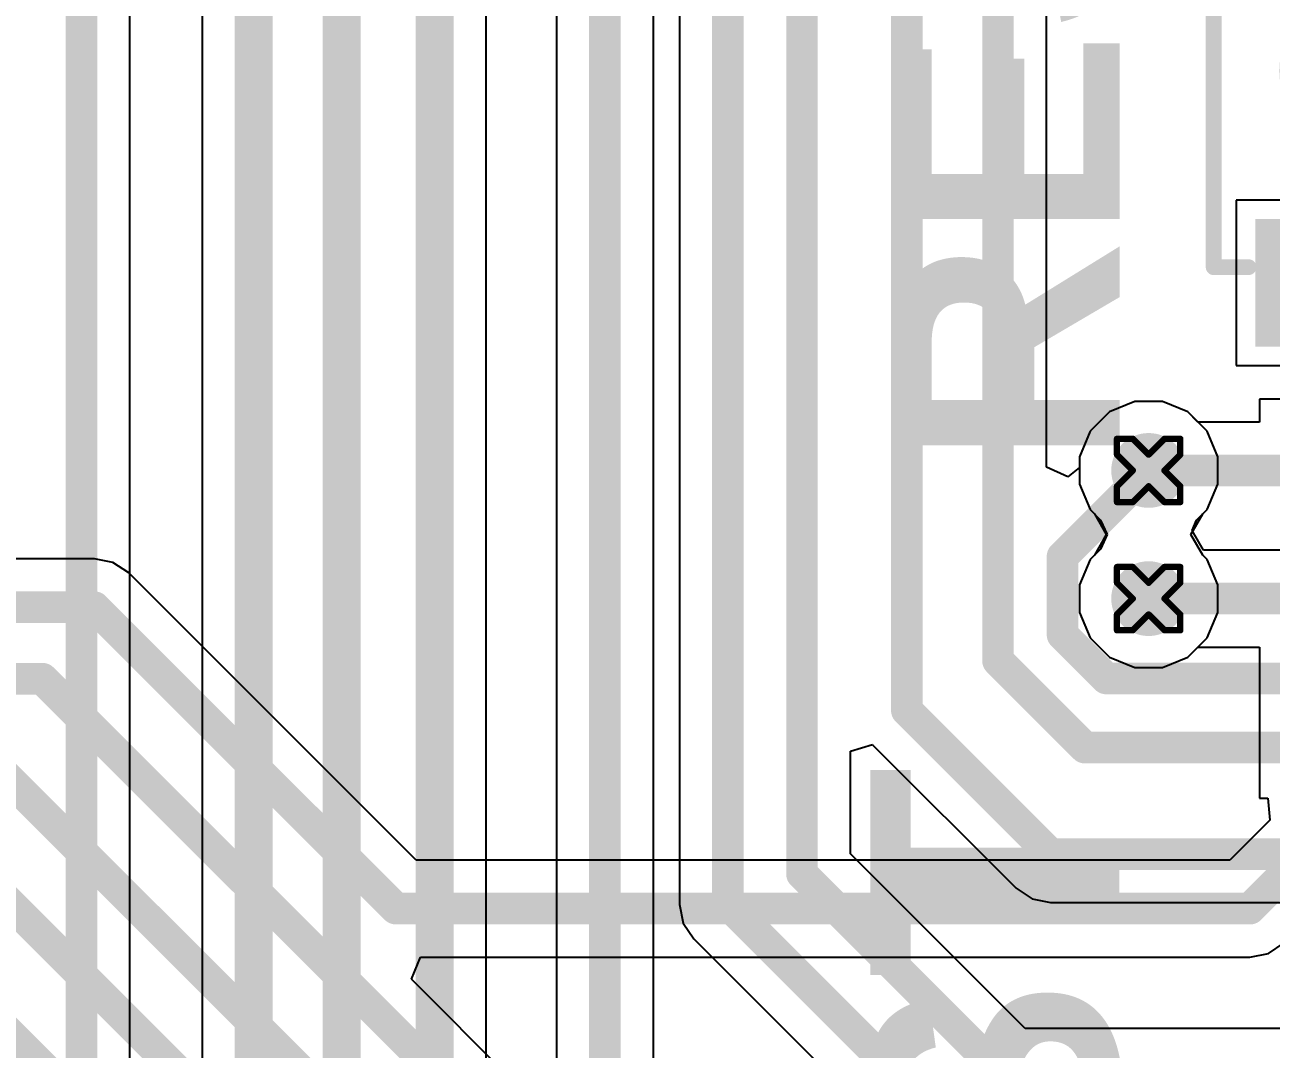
# Model space of a CAD drawing. Header units: inches. Extents: x -11 to 5379, y 0 to 5429.
# Drawn here: x 118.48 to 128.48, y 40.43 to 48.65 of the extents above; entities that cross this region are included whole.
import ezdxf

# ---------------------------------------------------------------- set-up
doc = ezdxf.new("R2010")
doc.units = ezdxf.units.IN
for name, color, linetype in [('Bottom Layer', 5, 'Continuous'), ('Drill Drawing', 1, 'Continuous'), ('GND', 16, 'Continuous'), ('PWR', 76, 'Continuous'), ('Top Layer', 1, 'Continuous'), ('Top Overlay', 2, 'Continuous'), ('Top Paste', 8, 'Continuous'), ('Top Solder', 216, 'Continuous'), ('Via Holes', 16, 'Continuous')]:
    doc.layers.add(name, color=color, linetype=linetype)
doc.styles.add('Arial_Bold', font='', dxfattribs={"height": 0.2})
doc.styles.get('Arial_Bold').set_extended_font_data('Arial', bold=True)

# ---------------------------------------------------------------- blocks, each defined once
blk = doc.blocks.new('B3U_1000P_188')
at = {"layer": 'Top Layer'}
for points in [[(-2.11, 0.86), (-1.29, 0.86), (-1.29, -0.86), (-2.11, -0.86)], [(1.29, 0.86), (2.11, 0.86), (2.11, -0.86), (1.29, -0.86)]]:
    blk.add_hatch(color=1, dxfattribs=at).paths.add_polyline_path(points)
at = {"layer": 'Top Paste'}
for points in [[(-2.11, 0.86), (-1.29, 0.86), (-1.29, -0.86), (-2.11, -0.86)], [(1.29, 0.86), (2.11, 0.86), (2.11, -0.86), (1.29, -0.86)]]:
    blk.add_hatch(color=8, dxfattribs=at).paths.add_polyline_path(points)
at = {"layer": 'Top Solder'}
for points in [[(-2.2116, 0.9616), (-1.1884, 0.9616), (-1.1884, -0.9616), (-2.2116, -0.9616)], [(1.1884, 0.9616), (2.2116, 0.9616), (2.2116, -0.9616), (1.1884, -0.9616)]]:
    blk.add_hatch(color=216, dxfattribs=at).paths.add_polyline_path(points)
at = {"layer": 'Top Overlay'}
for points in [[(-1.5748, 1.2954, 0.127, 0.127, 0), (-1.5748, 1.016, 0.127, 0.127, 0)], [(-1.5748, 1.2954, 0.127, 0.127, 0), (1.5748, 1.2954, 0.127, 0.127, 0)], [(1.5748, 1.2954, 0.127, 0.127, 0), (1.5748, 1.016, 0.127, 0.127, 0)], [(-1.5748, -1.016, 0.127, 0.127, 0), (-1.5748, -1.2954, 0.127, 0.127, 0)], [(1.5748, -1.016, 0.127, 0.127, 0), (1.5748, -1.2954, 0.127, 0.127, 0)], [(-1.5748, -1.2954, 0.127, 0.127, 0), (1.5748, -1.2954, 0.127, 0.127, 0)]]:
    blk.add_lwpolyline(points, format="xyseb", dxfattribs=at)
for points in [[(-1.6065, 1.2954, 0.0635, 0.0635, 1), (-1.5431, 1.2954, 0.0635, 0.0635, 1)], [(-1.6065, 1.2954, 0.0635, 0.0635, 1), (-1.5431, 1.2954, 0.0635, 0.0635, 1)], [(1.5431, 1.2954, 0.0635, 0.0635, 1), (1.6066, 1.2954, 0.0635, 0.0635, 1)], [(1.5431, 1.2954, 0.0635, 0.0635, 1), (1.6066, 1.2954, 0.0635, 0.0635, 1)], [(-1.6065, 1.016, 0.0635, 0.0635, 1), (-1.5431, 1.016, 0.0635, 0.0635, 1)], [(1.5431, 1.016, 0.0635, 0.0635, 1), (1.6066, 1.016, 0.0635, 0.0635, 1)], [(0.6411, 0, 0.254, 0.254, 1), (-0.6411, 0, 0.254, 0.254, 1)], [(-0.7046, 0, 0.127, 0.127, 1), (-0.5776, 0, 0.127, 0.127, 1)], [(0.5776, 0, 0.127, 0.127, 1), (0.7046, 0, 0.127, 0.127, 1)], [(-1.6065, -1.016, 0.0635, 0.0635, 1), (-1.5431, -1.016, 0.0635, 0.0635, 1)], [(1.5431, -1.016, 0.0635, 0.0635, 1), (1.6066, -1.016, 0.0635, 0.0635, 1)], [(-1.6065, -1.2954, 0.0635, 0.0635, 1), (-1.5431, -1.2954, 0.0635, 0.0635, 1)], [(-1.6065, -1.2954, 0.0635, 0.0635, 1), (-1.5431, -1.2954, 0.0635, 0.0635, 1)], [(1.5431, -1.2954, 0.0635, 0.0635, 1), (1.6066, -1.2954, 0.0635, 0.0635, 1)], [(1.5431, -1.2954, 0.0635, 0.0635, 1), (1.6066, -1.2954, 0.0635, 0.0635, 1)]]:
    blk.add_lwpolyline(points, format="xyseb", close=True, dxfattribs=at)

msp = doc.modelspace()

# ---------------------------------------------------------------- hatches: boundary and pattern name
at = {"layer": 'Bottom Layer'}
h = msp.add_hatch(color=5, dxfattribs=at)
edge = h.paths.add_edge_path()
edge.add_arc((127.4938, 45.0742), 0.3, 0, 360)
h = msp.add_hatch(color=5, dxfattribs=at)
edge = h.paths.add_edge_path()
edge.add_arc((127.4938, 44.0455), 0.3, 0, 360)
at = {"layer": 'GND'}
h = msp.add_hatch(color=16, dxfattribs=at)
edge = h.paths.add_edge_path()
edge.add_arc((127.4938, 45.0742), 0.3, 0, 360)
h = msp.add_hatch(color=16, dxfattribs=at)
edge = h.paths.add_edge_path()
edge.add_arc((127.4938, 44.0455), 0.3, 0, 360)
at = {"layer": 'PWR'}
h = msp.add_hatch(color=76, dxfattribs=at)
edge = h.paths.add_edge_path()
edge.add_arc((127.4938, 45.0742), 0.3, 0, 360)
h = msp.add_hatch(color=76, dxfattribs=at)
edge = h.paths.add_edge_path()
edge.add_arc((127.4938, 44.0455), 0.3, 0, 360)
at = {"layer": 'Top Layer'}
h = msp.add_hatch(color=1, dxfattribs=at)
edge = h.paths.add_edge_path()
edge.add_arc((127.4938, 45.0742), 0.3, 0, 360)
h = msp.add_hatch(color=1, dxfattribs=at)
edge = h.paths.add_edge_path()
edge.add_arc((127.4938, 44.0455), 0.3, 0, 360)
at = {"layer": 'Via Holes'}
h = msp.add_hatch(color=7, dxfattribs=at)
edge = h.paths.add_edge_path()
edge.add_arc((127.4938, 45.0742), 0.15, 0, 360)
h = msp.add_hatch(color=7, dxfattribs=at)
edge = h.paths.add_edge_path()
edge.add_arc((127.4938, 44.0455), 0.15, 0, 360)

# ---------------------------------------------------------------- linework, layer by layer
at = {"layer": 'Bottom Layer'}
for p, q in [((123.7303, 55.3238), (123.7303, 41.5909)), ((123.5202, 34.8975), (123.5202, 54.968)), ((122.7432, 51.9082), (122.7432, 34.7366)), ((122.1791, 34.4082), (122.1791, 50.2989)), ((126.6736, 45.1004), (126.6736, 50.1843)), ((119.3191, 30.0059), (119.3191, 49.3304)), ((119.9001, 49.0172), (119.9001, 33.5265)), ((127.3836, 45.6282), (127.18, 45.5438)), ((127.604, 45.6282), (127.3836, 45.6282)), ((127.8076, 45.5438), (127.604, 45.6282)), ((127.18, 45.5438), (127.0241, 45.388)), ((127.9635, 45.388), (127.8076, 45.5438)), ((127.0241, 45.388), (126.9398, 45.1844)), ((128.0478, 45.1844), (127.9635, 45.388)), ((126.8465, 45.0238), (126.6736, 45.1004)), ((126.9398, 45.0981), (126.8465, 45.0238)), ((126.9398, 45.1844), (126.9398, 45.0981)), ((128.0478, 44.964), (128.0478, 45.1844)), ((127.9635, 44.7604), (128.0478, 44.964)), ((127.8791, 44.676), (127.9635, 44.7604)), ((127.8419, 44.5923), (127.8791, 44.676)), ((127.9335, 44.434), (127.8419, 44.5923)), ((135.3168, 44.434), (127.9335, 44.434)), ((125.101, 42.8206), (125.2788, 42.8745)), ((125.101, 41.9978), (125.101, 42.8206)), ((125.2788, 42.8745), (125.2795, 42.8735)), ((125.2795, 42.8735), (126.432, 41.721)), ((126.5021, 40.5967), (125.101, 41.9978)), ((126.432, 41.721), (126.558, 41.6368)), ((126.558, 41.6368), (126.7067, 41.6072)), ((126.7067, 41.6072), (136.1657, 41.6072)), ((123.7303, 41.5909), (123.7598, 41.4422)), ((123.7598, 41.4422), (123.844, 41.3162)), ((123.844, 41.3162), (125.7347, 39.4255)), ((137.3902, 40.5967), (126.5021, 40.5967))]:
    msp.add_line(p, q, dxfattribs=at)
for points in [[(125.5542, 43.1482, 0.254, 0.254, 0), (125.5542, 58.418, 0.254, 0.254, 0)], [(124.7126, 41.8369, 0.254, 0.254, 0), (124.7126, 55.7307, 0.254, 0.254, 0)], [(124.1187, 41.5909, 0.254, 0.254, 0), (124.1187, 55.4847, 0.254, 0.254, 0)], [(123.1317, 34.7366, 0.254, 0.254, 0), (123.1317, 54.968, 0.254, 0.254, 0)], [(118.9306, 29.845, 0.254, 0.254, 0), (118.9306, 51.4173, 0.254, 0.254, 0)], [(121.7647, 34.2365, 0.3048, 0.3048, 0), (121.7647, 50.2989, 0.3048, 0.3048, 0)], [(126.2852, 43.5477, 0.254, 0.254, 0), (126.2852, 50.3452, 0.254, 0.254, 0)], [(121.0192, 33.9312, 0.3048, 0.3048, 0), (121.0192, 49.9701, 0.3048, 0.3048, 0)], [(120.3145, 33.5265, 0.3048, 0.3048, 0), (120.3145, 49.3864, 0.3048, 0.3048, 0)], [(126.8032, 44.3836, 0.254, 0.254, 0), (127.4938, 45.0742, 0.254, 0.254, 0)], [(126.8032, 43.7561, 0.254, 0.254, 0), (126.8032, 44.3836, 0.254, 0.254, 0)], [(127.4938, 44.0455, 0.254, 0.254, 0), (135.4777, 44.0455, 0.254, 0.254, 0)], [(126.8032, 43.7561, 0.254, 0.254, 0), (127.155, 43.4044, 0.254, 0.254, 0)], [(126.2852, 43.5477, 0.254, 0.254, 0), (126.983, 42.8498, 0.254, 0.254, 0)], [(127.155, 43.4044, 0.254, 0.254, 0), (135.6158, 43.4044, 0.254, 0.254, 0)], [(125.5542, 43.1482, 0.254, 0.254, 0), (126.7067, 41.9957, 0.254, 0.254, 0)], [(126.983, 42.8498, 0.254, 0.254, 0), (135.8368, 42.8498, 0.254, 0.254, 0)], [(126.7067, 41.9957, 0.254, 0.254, 0), (136.1657, 41.9957, 0.254, 0.254, 0)], [(124.7126, 41.8369, 0.254, 0.254, 0), (126.3412, 40.2082, 0.254, 0.254, 0)], [(124.1187, 41.5909, 0.254, 0.254, 0), (126.0094, 39.7002, 0.254, 0.254, 0)]]:
    msp.add_lwpolyline(points, format="xyseb", dxfattribs=at)
for points in [[(127.4303, 45.0742, 0.127, 0.127, 1), (127.5573, 45.0742, 0.127, 0.127, 1)], [(126.7397, 44.3836, 0.127, 0.127, 1), (126.8667, 44.3836, 0.127, 0.127, 1)], [(126.7397, 44.3836, 0.127, 0.127, 1), (126.8667, 44.3836, 0.127, 0.127, 1)], [(127.4303, 44.0455, 0.127, 0.127, 1), (127.5573, 44.0455, 0.127, 0.127, 1)], [(126.7397, 43.7561, 0.127, 0.127, 1), (126.8667, 43.7561, 0.127, 0.127, 1)], [(126.7397, 43.7561, 0.127, 0.127, 1), (126.8667, 43.7561, 0.127, 0.127, 1)], [(126.2217, 43.5477, 0.127, 0.127, 1), (126.3487, 43.5477, 0.127, 0.127, 1)], [(126.2217, 43.5477, 0.127, 0.127, 1), (126.3487, 43.5477, 0.127, 0.127, 1)], [(127.0915, 43.4044, 0.127, 0.127, 1), (127.2185, 43.4044, 0.127, 0.127, 1)], [(127.0915, 43.4044, 0.127, 0.127, 1), (127.2185, 43.4044, 0.127, 0.127, 1)], [(125.4907, 43.1482, 0.127, 0.127, 1), (125.6177, 43.1482, 0.127, 0.127, 1)], [(125.4907, 43.1482, 0.127, 0.127, 1), (125.6177, 43.1482, 0.127, 0.127, 1)], [(126.9195, 42.8498, 0.127, 0.127, 1), (127.0465, 42.8498, 0.127, 0.127, 1)], [(126.9195, 42.8498, 0.127, 0.127, 1), (127.0465, 42.8498, 0.127, 0.127, 1)], [(126.6432, 41.9957, 0.127, 0.127, 1), (126.7702, 41.9957, 0.127, 0.127, 1)], [(126.6432, 41.9957, 0.127, 0.127, 1), (126.7702, 41.9957, 0.127, 0.127, 1)], [(124.6491, 41.8369, 0.127, 0.127, 1), (124.7761, 41.8369, 0.127, 0.127, 1)], [(124.6491, 41.8369, 0.127, 0.127, 1), (124.7761, 41.8369, 0.127, 0.127, 1)], [(124.0552, 41.5909, 0.127, 0.127, 1), (124.1822, 41.5909, 0.127, 0.127, 1)], [(124.0552, 41.5909, 0.127, 0.127, 1), (124.1822, 41.5909, 0.127, 0.127, 1)]]:
    msp.add_lwpolyline(points, format="xyseb", close=True, dxfattribs=at)
at = {"layer": 'Drill Drawing'}
for points in [[(127.2398, 45.2012, 0.0508, 0.0508, 0), (127.2398, 45.3282, 0.0508, 0.0508, 0)], [(127.2398, 45.3282, 0.0508, 0.0508, 0), (127.3668, 45.3282, 0.0508, 0.0508, 0)], [(127.3668, 45.3282, 0.0508, 0.0508, 0), (127.4938, 45.2012, 0.0508, 0.0508, 0)], [(127.4938, 45.2012, 0.0508, 0.0508, 0), (127.6208, 45.3282, 0.0508, 0.0508, 0)], [(127.6208, 45.3282, 0.0508, 0.0508, 0), (127.7478, 45.3282, 0.0508, 0.0508, 0)], [(127.7478, 45.2012, 0.0508, 0.0508, 0), (127.7478, 45.3282, 0.0508, 0.0508, 0)], [(127.2398, 45.2012, 0.0508, 0.0508, 0), (127.3668, 45.0742, 0.0508, 0.0508, 0)], [(127.6208, 45.0742, 0.0508, 0.0508, 0), (127.7478, 45.2012, 0.0508, 0.0508, 0)], [(127.2398, 44.9472, 0.0508, 0.0508, 0), (127.3668, 45.0742, 0.0508, 0.0508, 0)], [(127.6208, 45.0742, 0.0508, 0.0508, 0), (127.7478, 44.9472, 0.0508, 0.0508, 0)], [(127.2398, 44.8202, 0.0508, 0.0508, 0), (127.2398, 44.9472, 0.0508, 0.0508, 0)], [(127.3668, 44.8202, 0.0508, 0.0508, 0), (127.4938, 44.9472, 0.0508, 0.0508, 0)], [(127.4938, 44.9472, 0.0508, 0.0508, 0), (127.6208, 44.8202, 0.0508, 0.0508, 0)], [(127.7478, 44.8202, 0.0508, 0.0508, 0), (127.7478, 44.9472, 0.0508, 0.0508, 0)], [(127.2398, 44.8202, 0.0508, 0.0508, 0), (127.3668, 44.8202, 0.0508, 0.0508, 0)], [(127.6208, 44.8202, 0.0508, 0.0508, 0), (127.7478, 44.8202, 0.0508, 0.0508, 0)], [(127.2398, 44.1725, 0.0508, 0.0508, 0), (127.2398, 44.2995, 0.0508, 0.0508, 0)], [(127.2398, 44.2995, 0.0508, 0.0508, 0), (127.3668, 44.2995, 0.0508, 0.0508, 0)], [(127.3668, 44.2995, 0.0508, 0.0508, 0), (127.4938, 44.1725, 0.0508, 0.0508, 0)], [(127.4938, 44.1725, 0.0508, 0.0508, 0), (127.6208, 44.2995, 0.0508, 0.0508, 0)], [(127.6208, 44.2995, 0.0508, 0.0508, 0), (127.7478, 44.2995, 0.0508, 0.0508, 0)], [(127.7478, 44.1725, 0.0508, 0.0508, 0), (127.7478, 44.2995, 0.0508, 0.0508, 0)], [(127.2398, 44.1725, 0.0508, 0.0508, 0), (127.3668, 44.0455, 0.0508, 0.0508, 0)], [(127.6208, 44.0455, 0.0508, 0.0508, 0), (127.7478, 44.1725, 0.0508, 0.0508, 0)], [(127.2398, 43.9185, 0.0508, 0.0508, 0), (127.3668, 44.0455, 0.0508, 0.0508, 0)], [(127.6208, 44.0455, 0.0508, 0.0508, 0), (127.7478, 43.9185, 0.0508, 0.0508, 0)], [(127.2398, 43.7915, 0.0508, 0.0508, 0), (127.2398, 43.9185, 0.0508, 0.0508, 0)], [(127.3668, 43.7915, 0.0508, 0.0508, 0), (127.4938, 43.9185, 0.0508, 0.0508, 0)], [(127.4938, 43.9185, 0.0508, 0.0508, 0), (127.6208, 43.7915, 0.0508, 0.0508, 0)], [(127.7478, 43.7915, 0.0508, 0.0508, 0), (127.7478, 43.9185, 0.0508, 0.0508, 0)], [(127.2398, 43.7915, 0.0508, 0.0508, 0), (127.3668, 43.7915, 0.0508, 0.0508, 0)], [(127.6208, 43.7915, 0.0508, 0.0508, 0), (127.7478, 43.7915, 0.0508, 0.0508, 0)]]:
    msp.add_lwpolyline(points, format="xyseb", dxfattribs=at)
for points in [[(127.2271, 45.3282, 0.0254, 0.0254, 1), (127.2525, 45.3282, 0.0254, 0.0254, 1)], [(127.2271, 45.3282, 0.0254, 0.0254, 1), (127.2525, 45.3282, 0.0254, 0.0254, 1)], [(127.3541, 45.3282, 0.0254, 0.0254, 1), (127.3795, 45.3282, 0.0254, 0.0254, 1)], [(127.3541, 45.3282, 0.0254, 0.0254, 1), (127.3795, 45.3282, 0.0254, 0.0254, 1)], [(127.6081, 45.3282, 0.0254, 0.0254, 1), (127.6335, 45.3282, 0.0254, 0.0254, 1)], [(127.6081, 45.3282, 0.0254, 0.0254, 1), (127.6335, 45.3282, 0.0254, 0.0254, 1)], [(127.7351, 45.3282, 0.0254, 0.0254, 1), (127.7605, 45.3282, 0.0254, 0.0254, 1)], [(127.7351, 45.3282, 0.0254, 0.0254, 1), (127.7605, 45.3282, 0.0254, 0.0254, 1)], [(127.2271, 45.2012, 0.0254, 0.0254, 1), (127.2525, 45.2012, 0.0254, 0.0254, 1)], [(127.2271, 45.2012, 0.0254, 0.0254, 1), (127.2525, 45.2012, 0.0254, 0.0254, 1)], [(127.4811, 45.2012, 0.0254, 0.0254, 1), (127.5065, 45.2012, 0.0254, 0.0254, 1)], [(127.4811, 45.2012, 0.0254, 0.0254, 1), (127.5065, 45.2012, 0.0254, 0.0254, 1)], [(127.7351, 45.2012, 0.0254, 0.0254, 1), (127.7605, 45.2012, 0.0254, 0.0254, 1)], [(127.7351, 45.2012, 0.0254, 0.0254, 1), (127.7605, 45.2012, 0.0254, 0.0254, 1)], [(127.3541, 45.0742, 0.0254, 0.0254, 1), (127.3795, 45.0742, 0.0254, 0.0254, 1)], [(127.3541, 45.0742, 0.0254, 0.0254, 1), (127.3795, 45.0742, 0.0254, 0.0254, 1)], [(127.6081, 45.0742, 0.0254, 0.0254, 1), (127.6335, 45.0742, 0.0254, 0.0254, 1)], [(127.6081, 45.0742, 0.0254, 0.0254, 1), (127.6335, 45.0742, 0.0254, 0.0254, 1)], [(127.2271, 44.9472, 0.0254, 0.0254, 1), (127.2525, 44.9472, 0.0254, 0.0254, 1)], [(127.2271, 44.9472, 0.0254, 0.0254, 1), (127.2525, 44.9472, 0.0254, 0.0254, 1)], [(127.4811, 44.9472, 0.0254, 0.0254, 1), (127.5065, 44.9472, 0.0254, 0.0254, 1)], [(127.4811, 44.9472, 0.0254, 0.0254, 1), (127.5065, 44.9472, 0.0254, 0.0254, 1)], [(127.7351, 44.9472, 0.0254, 0.0254, 1), (127.7605, 44.9472, 0.0254, 0.0254, 1)], [(127.7351, 44.9472, 0.0254, 0.0254, 1), (127.7605, 44.9472, 0.0254, 0.0254, 1)], [(127.2271, 44.8202, 0.0254, 0.0254, 1), (127.2525, 44.8202, 0.0254, 0.0254, 1)], [(127.2271, 44.8202, 0.0254, 0.0254, 1), (127.2525, 44.8202, 0.0254, 0.0254, 1)], [(127.3541, 44.8202, 0.0254, 0.0254, 1), (127.3795, 44.8202, 0.0254, 0.0254, 1)], [(127.3541, 44.8202, 0.0254, 0.0254, 1), (127.3795, 44.8202, 0.0254, 0.0254, 1)], [(127.6081, 44.8202, 0.0254, 0.0254, 1), (127.6335, 44.8202, 0.0254, 0.0254, 1)], [(127.6081, 44.8202, 0.0254, 0.0254, 1), (127.6335, 44.8202, 0.0254, 0.0254, 1)], [(127.7351, 44.8202, 0.0254, 0.0254, 1), (127.7605, 44.8202, 0.0254, 0.0254, 1)], [(127.7351, 44.8202, 0.0254, 0.0254, 1), (127.7605, 44.8202, 0.0254, 0.0254, 1)], [(127.2271, 44.2995, 0.0254, 0.0254, 1), (127.2525, 44.2995, 0.0254, 0.0254, 1)], [(127.2271, 44.2995, 0.0254, 0.0254, 1), (127.2525, 44.2995, 0.0254, 0.0254, 1)], [(127.3541, 44.2995, 0.0254, 0.0254, 1), (127.3795, 44.2995, 0.0254, 0.0254, 1)], [(127.3541, 44.2995, 0.0254, 0.0254, 1), (127.3795, 44.2995, 0.0254, 0.0254, 1)], [(127.6081, 44.2995, 0.0254, 0.0254, 1), (127.6335, 44.2995, 0.0254, 0.0254, 1)], [(127.6081, 44.2995, 0.0254, 0.0254, 1), (127.6335, 44.2995, 0.0254, 0.0254, 1)], [(127.7351, 44.2995, 0.0254, 0.0254, 1), (127.7605, 44.2995, 0.0254, 0.0254, 1)], [(127.7351, 44.2995, 0.0254, 0.0254, 1), (127.7605, 44.2995, 0.0254, 0.0254, 1)], [(127.2271, 44.1725, 0.0254, 0.0254, 1), (127.2525, 44.1725, 0.0254, 0.0254, 1)], [(127.2271, 44.1725, 0.0254, 0.0254, 1), (127.2525, 44.1725, 0.0254, 0.0254, 1)], [(127.4811, 44.1725, 0.0254, 0.0254, 1), (127.5065, 44.1725, 0.0254, 0.0254, 1)], [(127.4811, 44.1725, 0.0254, 0.0254, 1), (127.5065, 44.1725, 0.0254, 0.0254, 1)], [(127.7351, 44.1725, 0.0254, 0.0254, 1), (127.7605, 44.1725, 0.0254, 0.0254, 1)], [(127.7351, 44.1725, 0.0254, 0.0254, 1), (127.7605, 44.1725, 0.0254, 0.0254, 1)], [(127.3541, 44.0455, 0.0254, 0.0254, 1), (127.3795, 44.0455, 0.0254, 0.0254, 1)], [(127.3541, 44.0455, 0.0254, 0.0254, 1), (127.3795, 44.0455, 0.0254, 0.0254, 1)], [(127.6081, 44.0455, 0.0254, 0.0254, 1), (127.6335, 44.0455, 0.0254, 0.0254, 1)], [(127.6081, 44.0455, 0.0254, 0.0254, 1), (127.6335, 44.0455, 0.0254, 0.0254, 1)], [(127.2271, 43.9185, 0.0254, 0.0254, 1), (127.2525, 43.9185, 0.0254, 0.0254, 1)], [(127.2271, 43.9185, 0.0254, 0.0254, 1), (127.2525, 43.9185, 0.0254, 0.0254, 1)], [(127.4811, 43.9185, 0.0254, 0.0254, 1), (127.5065, 43.9185, 0.0254, 0.0254, 1)], [(127.4811, 43.9185, 0.0254, 0.0254, 1), (127.5065, 43.9185, 0.0254, 0.0254, 1)], [(127.7351, 43.9185, 0.0254, 0.0254, 1), (127.7605, 43.9185, 0.0254, 0.0254, 1)], [(127.7351, 43.9185, 0.0254, 0.0254, 1), (127.7605, 43.9185, 0.0254, 0.0254, 1)], [(127.2271, 43.7915, 0.0254, 0.0254, 1), (127.2525, 43.7915, 0.0254, 0.0254, 1)], [(127.2271, 43.7915, 0.0254, 0.0254, 1), (127.2525, 43.7915, 0.0254, 0.0254, 1)], [(127.3541, 43.7915, 0.0254, 0.0254, 1), (127.3795, 43.7915, 0.0254, 0.0254, 1)], [(127.3541, 43.7915, 0.0254, 0.0254, 1), (127.3795, 43.7915, 0.0254, 0.0254, 1)], [(127.6081, 43.7915, 0.0254, 0.0254, 1), (127.6335, 43.7915, 0.0254, 0.0254, 1)], [(127.6081, 43.7915, 0.0254, 0.0254, 1), (127.6335, 43.7915, 0.0254, 0.0254, 1)], [(127.7351, 43.7915, 0.0254, 0.0254, 1), (127.7605, 43.7915, 0.0254, 0.0254, 1)], [(127.7351, 43.7915, 0.0254, 0.0254, 1), (127.7605, 43.7915, 0.0254, 0.0254, 1)]]:
    msp.add_lwpolyline(points, format="xyseb", close=True, dxfattribs=at)
at = {"layer": 'GND'}
for p, q in [((127.3836, 45.6282), (127.18, 45.5438)), ((127.604, 45.6282), (127.3836, 45.6282)), ((127.8076, 45.5438), (127.604, 45.6282)), ((127.18, 45.5438), (127.0241, 45.388)), ((127.9635, 45.388), (127.8076, 45.5438)), ((127.0241, 45.388), (126.9398, 45.1844)), ((128.0478, 45.1844), (127.9635, 45.388)), ((126.9398, 45.1844), (126.9398, 44.964)), ((128.0478, 44.964), (128.0478, 45.1844)), ((126.9398, 44.964), (127.0241, 44.7604)), ((127.9635, 44.7604), (128.0478, 44.964)), ((127.0241, 44.7604), (127.0587, 44.7258)), ((127.0587, 44.7258), (127.1543, 44.5598)), ((127.8333, 44.5598), (127.9289, 44.7258)), ((127.9289, 44.7258), (127.9635, 44.7604)), ((127.1543, 44.5598), (127.0587, 44.3939)), ((127.9289, 44.3939), (127.8333, 44.5598)), ((127.0587, 44.3939), (127.0241, 44.3593)), ((127.9635, 44.3593), (127.9289, 44.3939)), ((127.0241, 44.3593), (126.9398, 44.1557)), ((128.0478, 44.1557), (127.9635, 44.3593)), ((126.9398, 44.1557), (126.9398, 43.9353)), ((128.0478, 43.9353), (128.0478, 44.1557)), ((126.9398, 43.9353), (127.0241, 43.7317)), ((127.9635, 43.7317), (128.0478, 43.9353)), ((127.0241, 43.7317), (127.18, 43.5758)), ((127.8076, 43.5758), (127.9635, 43.7317)), ((127.18, 43.5758), (127.3836, 43.4915)), ((127.604, 43.4915), (127.8076, 43.5758)), ((127.3836, 43.4915), (127.604, 43.4915))]:
    msp.add_line(p, q, dxfattribs=at)
at = {"layer": 'PWR'}
for p, q in [((127.3836, 45.6282), (127.18, 45.5438)), ((127.604, 45.6282), (127.3836, 45.6282)), ((127.8076, 45.5438), (127.604, 45.6282)), ((127.18, 45.5438), (127.0241, 45.388)), ((127.9635, 45.388), (127.8076, 45.5438)), ((127.0241, 45.388), (126.9398, 45.1844)), ((128.0478, 45.1844), (127.9635, 45.388)), ((126.9398, 45.1844), (126.9398, 44.964)), ((128.0478, 44.964), (128.0478, 45.1844)), ((126.9398, 44.964), (127.0241, 44.7604)), ((127.9635, 44.7604), (128.0478, 44.964)), ((127.0241, 44.7604), (127.0587, 44.7258)), ((127.0587, 44.7258), (127.1543, 44.5598)), ((127.8333, 44.5598), (127.9289, 44.7258)), ((127.9289, 44.7258), (127.9635, 44.7604)), ((127.1543, 44.5598), (127.0587, 44.3939)), ((127.9289, 44.3939), (127.8333, 44.5598)), ((127.0587, 44.3939), (127.0241, 44.3593)), ((127.9635, 44.3593), (127.9289, 44.3939)), ((127.0241, 44.3593), (126.9398, 44.1557)), ((128.0478, 44.1557), (127.9635, 44.3593)), ((126.9398, 44.1557), (126.9398, 43.9353)), ((128.0478, 43.9353), (128.0478, 44.1557)), ((126.9398, 43.9353), (127.0241, 43.7317)), ((127.9635, 43.7317), (128.0478, 43.9353)), ((127.0241, 43.7317), (127.18, 43.5758)), ((127.8076, 43.5758), (127.9635, 43.7317)), ((127.18, 43.5758), (127.3836, 43.4915)), ((127.604, 43.4915), (127.8076, 43.5758)), ((127.3836, 43.4915), (127.604, 43.4915))]:
    msp.add_line(p, q, dxfattribs=at)
at = {"layer": 'Top Layer'}
for p, q in [((128.9485, 47.2442), (128.1971, 47.2442)), ((128.1971, 47.2442), (128.1971, 45.9162)), ((128.1971, 45.9162), (130.4251, 45.9162)), ((127.3836, 45.6282), (127.18, 45.5438)), ((127.604, 45.6282), (127.3836, 45.6282)), ((127.8076, 45.5438), (127.604, 45.6282)), ((130.289, 45.6457), (128.384, 45.6457)), ((128.384, 45.6457), (128.384, 45.4627)), ((127.18, 45.5438), (127.0241, 45.388)), ((127.8888, 45.4627), (127.8076, 45.5438)), ((128.384, 45.4627), (127.8888, 45.4627)), ((127.0241, 45.388), (126.9398, 45.1844)), ((126.9398, 45.1844), (126.9398, 44.964)), ((126.9398, 44.964), (127.0241, 44.7604)), ((127.0241, 44.7604), (127.1085, 44.676)), ((127.1085, 44.676), (127.1601, 44.5598)), ((127.1601, 44.5598), (127.1085, 44.4437)), ((127.1085, 44.4437), (127.0241, 44.3593)), ((119.0357, 44.3652), (106.7311, 44.3652)), ((119.1843, 44.3356), (119.0357, 44.3652)), ((119.3104, 44.2514), (119.1843, 44.3356)), ((127.0241, 44.3593), (126.9398, 44.1557)), ((121.6157, 41.9461), (119.3104, 44.2514)), ((126.9398, 44.1557), (126.9398, 43.9353)), ((126.9398, 43.9353), (127.0241, 43.7317)), ((127.0241, 43.7317), (127.18, 43.5758)), ((127.8076, 43.5758), (127.8888, 43.657)), ((127.8888, 43.657), (128.384, 43.657)), ((128.384, 43.657), (128.384, 43.474)), ((127.18, 43.5758), (127.3836, 43.4915)), ((127.604, 43.4915), (127.8076, 43.5758)), ((127.3836, 43.4915), (127.604, 43.4915)), ((128.384, 43.474), (128.3842, 43.474)), ((128.3842, 43.474), (128.3842, 42.4453)), ((128.3842, 42.4453), (128.4501, 42.4453)), ((128.4501, 42.4453), (128.4666, 42.2675)), ((128.4666, 42.2675), (128.1452, 41.9461)), ((128.1452, 41.9461), (121.6157, 41.9461)), ((128.3061, 41.1691), (128.4548, 41.1987)), ((128.4548, 41.1987), (128.5808, 41.2829)), ((121.5789, 40.9913), (121.6526, 41.1691)), ((121.6526, 41.1691), (128.3061, 41.1691)), ((127.1981, 35.3722), (121.5789, 40.9913))]:
    msp.add_line(p, q, dxfattribs=at)
for points in [[(127.4938, 45.0742, 0.254, 0.254, 0), (128.8666, 45.0742, 0.254, 0.254, 0)], [(106.7311, 43.9767, 0.254, 0.254, 0), (119.0357, 43.9767, 0.254, 0.254, 0)], [(119.0357, 43.9767, 0.254, 0.254, 0), (121.4548, 41.5576, 0.254, 0.254, 0)], [(127.4938, 44.0455, 0.254, 0.254, 0), (128.8666, 44.0455, 0.254, 0.254, 0)], [(107.0344, 43.403, 0.254, 0.254, 0), (118.6179, 43.403, 0.254, 0.254, 0)], [(118.6179, 43.403, 0.254, 0.254, 0), (127.0372, 34.9837, 0.254, 0.254, 0)], [(118.1367, 42.8109, 0.254, 0.254, 0), (126.6295, 34.3181, 0.254, 0.254, 0)], [(117.7217, 42.2346, 0.254, 0.254, 0), (126.2449, 33.7114, 0.254, 0.254, 0)], [(128.3061, 41.5576, 0.254, 0.254, 0), (128.8668, 42.1183, 0.254, 0.254, 0)], [(117.2469, 41.6652, 0.254, 0.254, 0), (126.5491, 32.3629, 0.254, 0.254, 0)], [(121.4548, 41.5576, 0.254, 0.254, 0), (128.3061, 41.5576, 0.254, 0.254, 0)]]:
    msp.add_lwpolyline(points, format="xyseb", dxfattribs=at)
for points in [[(127.4303, 45.0742, 0.127, 0.127, 1), (127.5573, 45.0742, 0.127, 0.127, 1)], [(118.9722, 43.9767, 0.127, 0.127, 1), (119.0992, 43.9767, 0.127, 0.127, 1)], [(118.9722, 43.9767, 0.127, 0.127, 1), (119.0992, 43.9767, 0.127, 0.127, 1)], [(127.4303, 44.0455, 0.127, 0.127, 1), (127.5573, 44.0455, 0.127, 0.127, 1)], [(118.5544, 43.403, 0.127, 0.127, 1), (118.6814, 43.403, 0.127, 0.127, 1)], [(118.5544, 43.403, 0.127, 0.127, 1), (118.6814, 43.403, 0.127, 0.127, 1)], [(121.3913, 41.5576, 0.127, 0.127, 1), (121.5183, 41.5576, 0.127, 0.127, 1)], [(121.3913, 41.5576, 0.127, 0.127, 1), (121.5183, 41.5576, 0.127, 0.127, 1)], [(128.2426, 41.5576, 0.127, 0.127, 1), (128.3696, 41.5576, 0.127, 0.127, 1)], [(128.2426, 41.5576, 0.127, 0.127, 1), (128.3696, 41.5576, 0.127, 0.127, 1)]]:
    msp.add_lwpolyline(points, format="xyseb", close=True, dxfattribs=at)

# ---------------------------------------------------------------- block references
at = {"rotation": 90}
msp.add_blockref('B3U_1000P_188', (129.3111, 48.2802), dxfattribs=at)

# ---------------------------------------------------------------- texts
at = {"layer": 'Top Overlay', "style": 'Arial_Bold'}
for s, height, p in [('RESET', 1.8, (127.2606, 45.1082)), ('TEST', 2, (127.2597, 35.56))]:
    msp.add_text(s, height=height, rotation=90, dxfattribs=at).set_placement(p)

doc.saveas('drawing.dxf')
